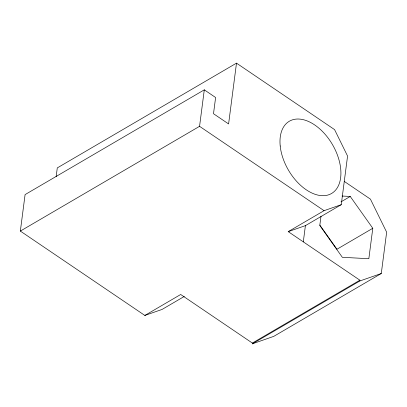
<?xml version="1.0" encoding="UTF-8"?>
<svg xmlns="http://www.w3.org/2000/svg" width="407" height="407" viewBox="0 0 407 407"><rect width="100%" height="100%" fill="white"/><g stroke="black" fill="none" stroke-linecap="round" stroke-linejoin="round"><path stroke-width="0.61" d="M184.305 296.438L162.042 309.452L144.846 315.44L20.35 231.084L25.086 194.602L204.294 89.84L215.613 97.507L213.507 113.721L228.597 123.947L236.492 63.146L334.579 129.609L347.568 156.049L341.249 204.69L305.408 225.641L288.212 231.629L359.89 280.199L359.788 280.998L252.264 343.854L252.365 343.06L359.89 280.199M56.146 176.684L57.285 167.908L236.492 63.146M20.35 231.084L199.557 126.323L204.294 89.84M303.301 241.855L305.408 225.641M321.006 216.168L319.795 225.478L342.338 257.305L368.839 258.71L372.792 228.286L350.244 196.459L342.043 196.026M252.264 343.854L273.758 336.37L381.283 273.509L386.65 232.178L370.421 199.13L344.22 181.38M144.846 315.44L180.688 294.49L252.365 343.06M288.212 231.629L324.053 210.678L341.249 204.69M341.01 201.857L350.244 196.459M372.792 228.286L336.95 249.242L319.856 225.112M359.788 280.998L381.283 273.509M199.557 126.323L324.053 210.678M280.209 146.001A41.84 25.448 59.7 0 0 328.815 194.75A41.84 25.448 59.7 0 0 322.334 131.329A41.84 25.448 59.7 0 0 280.209 146.001"/></g></svg>
